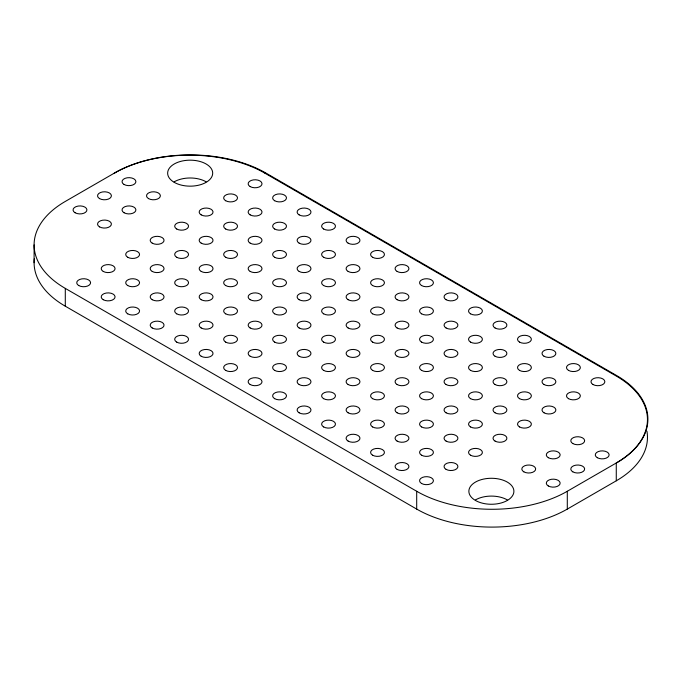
<?xml version="1.0" encoding="UTF-8"?>
<svg xmlns="http://www.w3.org/2000/svg" width="682" height="682" viewBox="0 0 682 682"><rect width="100%" height="100%" fill="white"/><g stroke="black" fill="none" stroke-linecap="round" stroke-linejoin="round"><path stroke-width="1.02" d="M265.486 172.81A106.929 61.73 0 0 0 114.269 173.168A106.494 61.482 0 0 1 264.872 173.168L265.179 172.631L616.886 375.697A106.929 61.73 0 0 1 616.272 462.993L616.272 480.81L567.296 509.087A106.494 61.482 0 0 1 416.693 509.087L65.293 306.201A106.494 61.482 0 0 1 34.33 258.708M114.883 172.81L65.293 201.437A106.494 61.482 0 0 0 65.293 288.392L65.293 306.201M65.293 288.392L416.693 491.27A106.494 61.482 0 0 0 567.296 491.27L616.272 462.993A106.494 61.482 0 0 0 616.272 376.046L264.872 173.168M567.296 491.27L567.296 509.087M416.693 491.27L416.693 509.087M34.1 244.915L34.1 262.732M646.954 431.305A106.494 61.482 0 0 1 616.272 480.81M174.26 181.787A22.515 12.992 0 0 1 206.1 181.787M475.465 499.897A22.515 12.992 0 0 1 507.306 499.897M201.199 356.251A6.922 3.998 0 0 0 212.793 354.461A6.922 3.998 0 0 0 204.302 349.568A6.922 3.998 0 0 0 201.199 356.251M397.103 412.806A6.922 3.998 0 0 0 408.697 411.016A6.922 3.998 0 0 0 400.215 406.114A6.922 3.998 0 0 0 397.103 412.806M421.595 398.672A6.922 3.998 0 0 0 433.181 396.873A6.922 3.998 0 0 0 424.698 391.98A6.922 3.998 0 0 0 421.595 398.672M225.691 342.117A6.922 3.998 0 0 0 237.276 340.327A6.922 3.998 0 0 0 228.794 335.425A6.922 3.998 0 0 0 225.691 342.117M446.079 384.529A6.922 3.998 0 0 0 457.673 382.738A6.922 3.998 0 0 0 449.191 377.837A6.922 3.998 0 0 0 446.079 384.529M250.175 327.974A6.922 3.998 0 0 0 261.769 326.184A6.922 3.998 0 0 0 253.286 321.29A6.922 3.998 0 0 0 250.175 327.974M470.571 370.394A6.922 3.998 0 0 0 482.157 368.595A6.922 3.998 0 0 0 473.675 363.702A6.922 3.998 0 0 0 470.571 370.394M274.667 313.839A6.922 3.998 0 0 0 286.252 312.049A6.922 3.998 0 0 0 277.77 307.147A6.922 3.998 0 0 0 274.667 313.839M495.055 356.251A6.922 3.998 0 0 0 506.649 354.461A6.922 3.998 0 0 0 498.167 349.568A6.922 3.998 0 0 0 495.055 356.251M299.151 299.705A6.922 3.998 0 0 0 310.745 297.906A6.922 3.998 0 0 0 302.262 293.013A6.922 3.998 0 0 0 299.151 299.705M519.548 342.117A6.922 3.998 0 0 0 531.133 340.327A6.922 3.998 0 0 0 522.651 335.425A6.922 3.998 0 0 0 519.548 342.117M397.103 469.361A6.922 3.998 0 0 0 408.697 467.562A6.922 3.998 0 0 0 400.215 462.669A6.922 3.998 0 0 0 397.103 469.361M372.619 455.218A6.922 3.998 0 0 0 384.205 453.428A6.922 3.998 0 0 0 375.722 448.534A6.922 3.998 0 0 0 372.619 455.218M323.643 285.562A6.922 3.998 0 0 0 335.229 283.772A6.922 3.998 0 0 0 326.746 278.87A6.922 3.998 0 0 0 323.643 285.562M397.103 441.084A6.922 3.998 0 0 0 408.697 439.293A6.922 3.998 0 0 0 400.215 434.391A6.922 3.998 0 0 0 397.103 441.084M348.127 271.427A6.922 3.998 0 0 0 359.721 269.629A6.922 3.998 0 0 0 351.239 264.735A6.922 3.998 0 0 0 348.127 271.427M544.04 356.251A6.922 3.998 0 0 0 555.625 354.461A6.922 3.998 0 0 0 547.143 349.568A6.922 3.998 0 0 0 544.04 356.251M372.619 257.285A6.922 3.998 0 0 0 384.205 255.494A6.922 3.998 0 0 0 375.722 250.592A6.922 3.998 0 0 0 372.619 257.285M421.595 426.941A6.922 3.998 0 0 0 433.181 425.15A6.922 3.998 0 0 0 424.698 420.257A6.922 3.998 0 0 0 421.595 426.941M446.079 412.806A6.922 3.998 0 0 0 457.673 411.016A6.922 3.998 0 0 0 449.191 406.114A6.922 3.998 0 0 0 446.079 412.806M225.691 370.394A6.922 3.998 0 0 0 237.276 368.595A6.922 3.998 0 0 0 228.794 363.702A6.922 3.998 0 0 0 225.691 370.394M470.571 398.672A6.922 3.998 0 0 0 482.157 396.873A6.922 3.998 0 0 0 473.675 391.98A6.922 3.998 0 0 0 470.571 398.672M250.175 356.251A6.922 3.998 0 0 0 261.769 354.461A6.922 3.998 0 0 0 253.286 349.568A6.922 3.998 0 0 0 250.175 356.251M495.055 384.529A6.922 3.998 0 0 0 506.649 382.738A6.922 3.998 0 0 0 498.167 377.837A6.922 3.998 0 0 0 495.055 384.529M274.667 342.117A6.922 3.998 0 0 0 286.252 340.327A6.922 3.998 0 0 0 277.77 335.425A6.922 3.998 0 0 0 274.667 342.117M519.548 370.394A6.922 3.998 0 0 0 531.133 368.595A6.922 3.998 0 0 0 522.651 363.702A6.922 3.998 0 0 0 519.548 370.394M299.151 327.974A6.922 3.998 0 0 0 310.745 326.184A6.922 3.998 0 0 0 302.262 321.29A6.922 3.998 0 0 0 299.151 327.974M323.643 313.839A6.922 3.998 0 0 0 335.229 312.049A6.922 3.998 0 0 0 326.746 307.147A6.922 3.998 0 0 0 323.643 313.839M348.127 299.705A6.922 3.998 0 0 0 359.721 297.906A6.922 3.998 0 0 0 351.239 293.013A6.922 3.998 0 0 0 348.127 299.705M421.595 455.218A6.922 3.998 0 0 0 433.181 453.428A6.922 3.998 0 0 0 424.698 448.534A6.922 3.998 0 0 0 421.595 455.218M372.619 285.562A6.922 3.998 0 0 0 384.205 283.772A6.922 3.998 0 0 0 375.722 278.87A6.922 3.998 0 0 0 372.619 285.562M421.595 483.495A6.922 3.998 0 0 0 433.181 481.705A6.922 3.998 0 0 0 424.698 476.803A6.922 3.998 0 0 0 421.595 483.495M446.079 441.084A6.922 3.998 0 0 0 457.673 439.293A6.922 3.998 0 0 0 449.191 434.391A6.922 3.998 0 0 0 446.079 441.084M397.103 271.427A6.922 3.998 0 0 0 408.697 269.629A6.922 3.998 0 0 0 400.215 264.735A6.922 3.998 0 0 0 397.103 271.427M470.571 426.941A6.922 3.998 0 0 0 482.157 425.15A6.922 3.998 0 0 0 473.675 420.257A6.922 3.998 0 0 0 470.571 426.941M250.175 384.529A6.922 3.998 0 0 0 261.769 382.738A6.922 3.998 0 0 0 253.286 377.837A6.922 3.998 0 0 0 250.175 384.529M495.055 412.806A6.922 3.998 0 0 0 506.649 411.016A6.922 3.998 0 0 0 498.167 406.114A6.922 3.998 0 0 0 495.055 412.806M274.667 370.394A6.922 3.998 0 0 0 286.252 368.595A6.922 3.998 0 0 0 277.77 363.702A6.922 3.998 0 0 0 274.667 370.394M519.548 398.672A6.922 3.998 0 0 0 531.133 396.873A6.922 3.998 0 0 0 522.651 391.98A6.922 3.998 0 0 0 519.548 398.672M299.151 356.251A6.922 3.998 0 0 0 310.745 354.461A6.922 3.998 0 0 0 302.262 349.568A6.922 3.998 0 0 0 299.151 356.251M544.04 384.529A6.922 3.998 0 0 0 555.625 382.738A6.922 3.998 0 0 0 547.143 377.837A6.922 3.998 0 0 0 544.04 384.529M323.643 342.117A6.922 3.998 0 0 0 335.229 340.327A6.922 3.998 0 0 0 326.746 335.425A6.922 3.998 0 0 0 323.643 342.117M568.524 370.394A6.922 3.998 0 0 0 580.109 368.595A6.922 3.998 0 0 0 571.627 363.702A6.922 3.998 0 0 0 568.524 370.394M348.127 327.974A6.922 3.998 0 0 0 359.721 326.184A6.922 3.998 0 0 0 351.239 321.29A6.922 3.998 0 0 0 348.127 327.974M372.619 313.839A6.922 3.998 0 0 0 384.205 312.049A6.922 3.998 0 0 0 375.722 307.147A6.922 3.998 0 0 0 372.619 313.839M446.079 469.361A6.922 3.998 0 0 0 457.673 467.562A6.922 3.998 0 0 0 449.191 462.669A6.922 3.998 0 0 0 446.079 469.361M397.103 299.705A6.922 3.998 0 0 0 408.697 297.906A6.922 3.998 0 0 0 400.215 293.013A6.922 3.998 0 0 0 397.103 299.705M470.571 455.218A6.922 3.998 0 0 0 482.157 453.428A6.922 3.998 0 0 0 473.675 448.534A6.922 3.998 0 0 0 470.571 455.218M421.595 285.562A6.922 3.998 0 0 0 433.181 283.772A6.922 3.998 0 0 0 424.698 278.87A6.922 3.998 0 0 0 421.595 285.562M495.055 441.084A6.922 3.998 0 0 0 506.649 439.293A6.922 3.998 0 0 0 498.167 434.391A6.922 3.998 0 0 0 495.055 441.084M274.667 398.672A6.922 3.998 0 0 0 286.252 396.873A6.922 3.998 0 0 0 277.77 391.98A6.922 3.998 0 0 0 274.667 398.672M519.548 426.941A6.922 3.998 0 0 0 531.133 425.15A6.922 3.998 0 0 0 522.651 420.257A6.922 3.998 0 0 0 519.548 426.941M299.151 384.529A6.922 3.998 0 0 0 310.745 382.738A6.922 3.998 0 0 0 302.262 377.837A6.922 3.998 0 0 0 299.151 384.529M544.04 412.806A6.922 3.998 0 0 0 555.625 411.016A6.922 3.998 0 0 0 547.143 406.114A6.922 3.998 0 0 0 544.04 412.806M323.643 370.394A6.922 3.998 0 0 0 335.229 368.595A6.922 3.998 0 0 0 326.746 363.702A6.922 3.998 0 0 0 323.643 370.394M568.524 398.672A6.922 3.998 0 0 0 580.109 396.873A6.922 3.998 0 0 0 571.627 391.98A6.922 3.998 0 0 0 568.524 398.672M348.127 356.251A6.922 3.998 0 0 0 359.721 354.461A6.922 3.998 0 0 0 351.239 349.568A6.922 3.998 0 0 0 348.127 356.251M593.016 384.529A6.922 3.998 0 0 0 604.602 382.738A6.922 3.998 0 0 0 596.119 377.837A6.922 3.998 0 0 0 593.016 384.529M372.619 342.117A6.922 3.998 0 0 0 384.205 340.327A6.922 3.998 0 0 0 375.722 335.425A6.922 3.998 0 0 0 372.619 342.117M572.812 443.556A6.922 3.998 0 0 0 584.406 441.766A6.922 3.998 0 0 0 575.923 436.872A6.922 3.998 0 0 0 572.812 443.556M397.103 327.974A6.922 3.998 0 0 0 408.697 326.184A6.922 3.998 0 0 0 400.215 321.29A6.922 3.998 0 0 0 397.103 327.974M548.328 457.699A6.922 3.998 0 0 0 559.913 455.908A6.922 3.998 0 0 0 551.431 451.007A6.922 3.998 0 0 0 548.328 457.699M421.595 313.839A6.922 3.998 0 0 0 433.181 312.049A6.922 3.998 0 0 0 424.698 307.147A6.922 3.998 0 0 0 421.595 313.839M523.836 471.833A6.922 3.998 0 0 0 535.43 470.043A6.922 3.998 0 0 0 526.939 465.15A6.922 3.998 0 0 0 523.836 471.833M446.079 299.705A6.922 3.998 0 0 0 457.673 297.906A6.922 3.998 0 0 0 449.191 293.013A6.922 3.998 0 0 0 446.079 299.705M597.304 457.699A6.922 3.998 0 0 0 608.89 455.908A6.922 3.998 0 0 0 600.407 451.007A6.922 3.998 0 0 0 597.304 457.699M299.151 412.806A6.922 3.998 0 0 0 310.745 411.016A6.922 3.998 0 0 0 302.262 406.114A6.922 3.998 0 0 0 299.151 412.806M572.812 471.833A6.922 3.998 0 0 0 584.406 470.043A6.922 3.998 0 0 0 575.923 465.15A6.922 3.998 0 0 0 572.812 471.833M323.643 398.672A6.922 3.998 0 0 0 335.229 396.873A6.922 3.998 0 0 0 326.746 391.98A6.922 3.998 0 0 0 323.643 398.672M548.328 485.976A6.922 3.998 0 0 0 559.913 484.177A6.922 3.998 0 0 0 551.431 479.284A6.922 3.998 0 0 0 548.328 485.976M348.127 384.529A6.922 3.998 0 0 0 359.721 382.738A6.922 3.998 0 0 0 351.239 377.837A6.922 3.998 0 0 0 348.127 384.529M372.619 370.394A6.922 3.998 0 0 0 384.205 368.595A6.922 3.998 0 0 0 375.722 363.702A6.922 3.998 0 0 0 372.619 370.394M397.103 356.251A6.922 3.998 0 0 0 408.697 354.461A6.922 3.998 0 0 0 400.215 349.568A6.922 3.998 0 0 0 397.103 356.251M421.595 342.117A6.922 3.998 0 0 0 433.181 340.327A6.922 3.998 0 0 0 424.698 335.425A6.922 3.998 0 0 0 421.595 342.117M446.079 327.974A6.922 3.998 0 0 0 457.673 326.184A6.922 3.998 0 0 0 449.191 321.29A6.922 3.998 0 0 0 446.079 327.974M470.571 313.839A6.922 3.998 0 0 0 482.157 312.049A6.922 3.998 0 0 0 473.675 307.147A6.922 3.998 0 0 0 470.571 313.839M323.643 426.941A6.922 3.998 0 0 0 335.229 425.15A6.922 3.998 0 0 0 326.746 420.257A6.922 3.998 0 0 0 323.643 426.941M348.127 412.806A6.922 3.998 0 0 0 359.721 411.016A6.922 3.998 0 0 0 351.239 406.114A6.922 3.998 0 0 0 348.127 412.806M372.619 398.672A6.922 3.998 0 0 0 384.205 396.873A6.922 3.998 0 0 0 375.722 391.98A6.922 3.998 0 0 0 372.619 398.672M397.103 384.529A6.922 3.998 0 0 0 408.697 382.738A6.922 3.998 0 0 0 400.215 377.837A6.922 3.998 0 0 0 397.103 384.529M421.595 370.394A6.922 3.998 0 0 0 433.181 368.595A6.922 3.998 0 0 0 424.698 363.702A6.922 3.998 0 0 0 421.595 370.394M446.079 356.251A6.922 3.998 0 0 0 457.673 354.461A6.922 3.998 0 0 0 449.191 349.568A6.922 3.998 0 0 0 446.079 356.251M470.571 342.117A6.922 3.998 0 0 0 482.157 340.327A6.922 3.998 0 0 0 473.675 335.425A6.922 3.998 0 0 0 470.571 342.117M495.055 327.974A6.922 3.998 0 0 0 506.649 326.184A6.922 3.998 0 0 0 498.167 321.29A6.922 3.998 0 0 0 495.055 327.974M348.127 441.084A6.922 3.998 0 0 0 359.721 439.293A6.922 3.998 0 0 0 351.239 434.391A6.922 3.998 0 0 0 348.127 441.084M372.619 426.941A6.922 3.998 0 0 0 384.205 425.15A6.922 3.998 0 0 0 375.722 420.257A6.922 3.998 0 0 0 372.619 426.941M152.222 243.15A6.922 3.998 0 0 0 163.808 241.36A6.922 3.998 0 0 0 155.326 236.458A6.922 3.998 0 0 0 152.222 243.15M176.715 229.007A6.922 3.998 0 0 0 188.3 227.217A6.922 3.998 0 0 0 179.818 222.323A6.922 3.998 0 0 0 176.715 229.007M201.199 214.873A6.922 3.998 0 0 0 212.793 213.082A6.922 3.998 0 0 0 204.302 208.18A6.922 3.998 0 0 0 201.199 214.873M174.26 182.358A22.515 12.992 0 0 0 211.923 176.527A22.515 12.992 0 0 0 184.353 160.611A22.515 12.992 0 0 0 174.26 182.358M475.465 500.46A22.515 12.992 0 0 0 513.128 494.638A22.515 12.992 0 0 0 485.558 478.721A22.515 12.992 0 0 0 475.465 500.46M148.548 198.615A6.922 3.998 0 0 0 160.142 196.817A6.922 3.998 0 0 0 151.66 191.923A6.922 3.998 0 0 0 148.548 198.615M124.064 212.75A6.922 3.998 0 0 0 135.65 210.96A6.922 3.998 0 0 0 127.167 206.058A6.922 3.998 0 0 0 124.064 212.75M99.572 226.893A6.922 3.998 0 0 0 111.166 225.094A6.922 3.998 0 0 0 102.675 220.201A6.922 3.998 0 0 0 99.572 226.893M124.064 184.472A6.922 3.998 0 0 0 135.65 182.682A6.922 3.998 0 0 0 127.167 177.789A6.922 3.998 0 0 0 124.064 184.472M99.572 198.615A6.922 3.998 0 0 0 111.166 196.817A6.922 3.998 0 0 0 102.675 191.923A6.922 3.998 0 0 0 99.572 198.615M75.088 212.75A6.922 3.998 0 0 0 86.674 210.96A6.922 3.998 0 0 0 78.191 206.058A6.922 3.998 0 0 0 75.088 212.75M78.762 285.562A6.922 3.998 0 0 0 90.348 283.772A6.922 3.998 0 0 0 81.866 278.87A6.922 3.998 0 0 0 78.762 285.562M103.246 271.427A6.922 3.998 0 0 0 114.832 269.629A6.922 3.998 0 0 0 106.349 264.735A6.922 3.998 0 0 0 103.246 271.427M127.739 257.285A6.922 3.998 0 0 0 139.324 255.494A6.922 3.998 0 0 0 130.842 250.592A6.922 3.998 0 0 0 127.739 257.285M225.691 200.738A6.922 3.998 0 0 0 237.276 198.939A6.922 3.998 0 0 0 228.794 194.046A6.922 3.998 0 0 0 225.691 200.738M250.175 186.595A6.922 3.998 0 0 0 261.769 184.805A6.922 3.998 0 0 0 253.286 179.903A6.922 3.998 0 0 0 250.175 186.595M103.246 299.705A6.922 3.998 0 0 0 114.832 297.906A6.922 3.998 0 0 0 106.349 293.013A6.922 3.998 0 0 0 103.246 299.705M127.739 285.562A6.922 3.998 0 0 0 139.324 283.772A6.922 3.998 0 0 0 130.842 278.87A6.922 3.998 0 0 0 127.739 285.562M152.222 271.427A6.922 3.998 0 0 0 163.808 269.629A6.922 3.998 0 0 0 155.326 264.735A6.922 3.998 0 0 0 152.222 271.427M176.715 257.285A6.922 3.998 0 0 0 188.3 255.494A6.922 3.998 0 0 0 179.818 250.592A6.922 3.998 0 0 0 176.715 257.285M201.199 243.15A6.922 3.998 0 0 0 212.793 241.36A6.922 3.998 0 0 0 204.302 236.458A6.922 3.998 0 0 0 201.199 243.15M225.691 229.007A6.922 3.998 0 0 0 237.276 227.217A6.922 3.998 0 0 0 228.794 222.323A6.922 3.998 0 0 0 225.691 229.007M250.175 214.873A6.922 3.998 0 0 0 261.769 213.082A6.922 3.998 0 0 0 253.286 208.18A6.922 3.998 0 0 0 250.175 214.873M274.667 200.738A6.922 3.998 0 0 0 286.252 198.939A6.922 3.998 0 0 0 277.77 194.046A6.922 3.998 0 0 0 274.667 200.738M127.739 313.839A6.922 3.998 0 0 0 139.324 312.049A6.922 3.998 0 0 0 130.842 307.147A6.922 3.998 0 0 0 127.739 313.839M152.222 299.705A6.922 3.998 0 0 0 163.808 297.906A6.922 3.998 0 0 0 155.326 293.013A6.922 3.998 0 0 0 152.222 299.705M176.715 285.562A6.922 3.998 0 0 0 188.3 283.772A6.922 3.998 0 0 0 179.818 278.87A6.922 3.998 0 0 0 176.715 285.562M201.199 271.427A6.922 3.998 0 0 0 212.793 269.629A6.922 3.998 0 0 0 204.302 264.735A6.922 3.998 0 0 0 201.199 271.427M225.691 257.285A6.922 3.998 0 0 0 237.276 255.494A6.922 3.998 0 0 0 228.794 250.592A6.922 3.998 0 0 0 225.691 257.285M250.175 243.15A6.922 3.998 0 0 0 261.769 241.36A6.922 3.998 0 0 0 253.286 236.458A6.922 3.998 0 0 0 250.175 243.15M274.667 229.007A6.922 3.998 0 0 0 286.252 227.217A6.922 3.998 0 0 0 277.77 222.323A6.922 3.998 0 0 0 274.667 229.007M299.151 214.873A6.922 3.998 0 0 0 310.745 213.082A6.922 3.998 0 0 0 302.262 208.18A6.922 3.998 0 0 0 299.151 214.873M152.222 327.974A6.922 3.998 0 0 0 163.808 326.184A6.922 3.998 0 0 0 155.326 321.29A6.922 3.998 0 0 0 152.222 327.974M176.715 313.839A6.922 3.998 0 0 0 188.3 312.049A6.922 3.998 0 0 0 179.818 307.147A6.922 3.998 0 0 0 176.715 313.839M201.199 299.705A6.922 3.998 0 0 0 212.793 297.906A6.922 3.998 0 0 0 204.302 293.013A6.922 3.998 0 0 0 201.199 299.705M225.691 285.562A6.922 3.998 0 0 0 237.276 283.772A6.922 3.998 0 0 0 228.794 278.87A6.922 3.998 0 0 0 225.691 285.562M250.175 271.427A6.922 3.998 0 0 0 261.769 269.629A6.922 3.998 0 0 0 253.286 264.735A6.922 3.998 0 0 0 250.175 271.427M274.667 257.285A6.922 3.998 0 0 0 286.252 255.494A6.922 3.998 0 0 0 277.77 250.592A6.922 3.998 0 0 0 274.667 257.285M299.151 243.15A6.922 3.998 0 0 0 310.745 241.36A6.922 3.998 0 0 0 302.262 236.458A6.922 3.998 0 0 0 299.151 243.15M323.643 229.007A6.922 3.998 0 0 0 335.229 227.217A6.922 3.998 0 0 0 326.746 222.323A6.922 3.998 0 0 0 323.643 229.007M176.715 342.117A6.922 3.998 0 0 0 188.3 340.327A6.922 3.998 0 0 0 179.818 335.425A6.922 3.998 0 0 0 176.715 342.117M201.199 327.974A6.922 3.998 0 0 0 212.793 326.184A6.922 3.998 0 0 0 204.302 321.29A6.922 3.998 0 0 0 201.199 327.974M225.691 313.839A6.922 3.998 0 0 0 237.276 312.049A6.922 3.998 0 0 0 228.794 307.147A6.922 3.998 0 0 0 225.691 313.839M250.175 299.705A6.922 3.998 0 0 0 261.769 297.906A6.922 3.998 0 0 0 253.286 293.013A6.922 3.998 0 0 0 250.175 299.705M274.667 285.562A6.922 3.998 0 0 0 286.252 283.772A6.922 3.998 0 0 0 277.77 278.87A6.922 3.998 0 0 0 274.667 285.562M299.151 271.427A6.922 3.998 0 0 0 310.745 269.629A6.922 3.998 0 0 0 302.262 264.735A6.922 3.998 0 0 0 299.151 271.427M323.643 257.285A6.922 3.998 0 0 0 335.229 255.494A6.922 3.998 0 0 0 326.746 250.592A6.922 3.998 0 0 0 323.643 257.285M348.127 243.15A6.922 3.998 0 0 0 359.721 241.36A6.922 3.998 0 0 0 351.239 236.458A6.922 3.998 0 0 0 348.127 243.15"/></g></svg>
